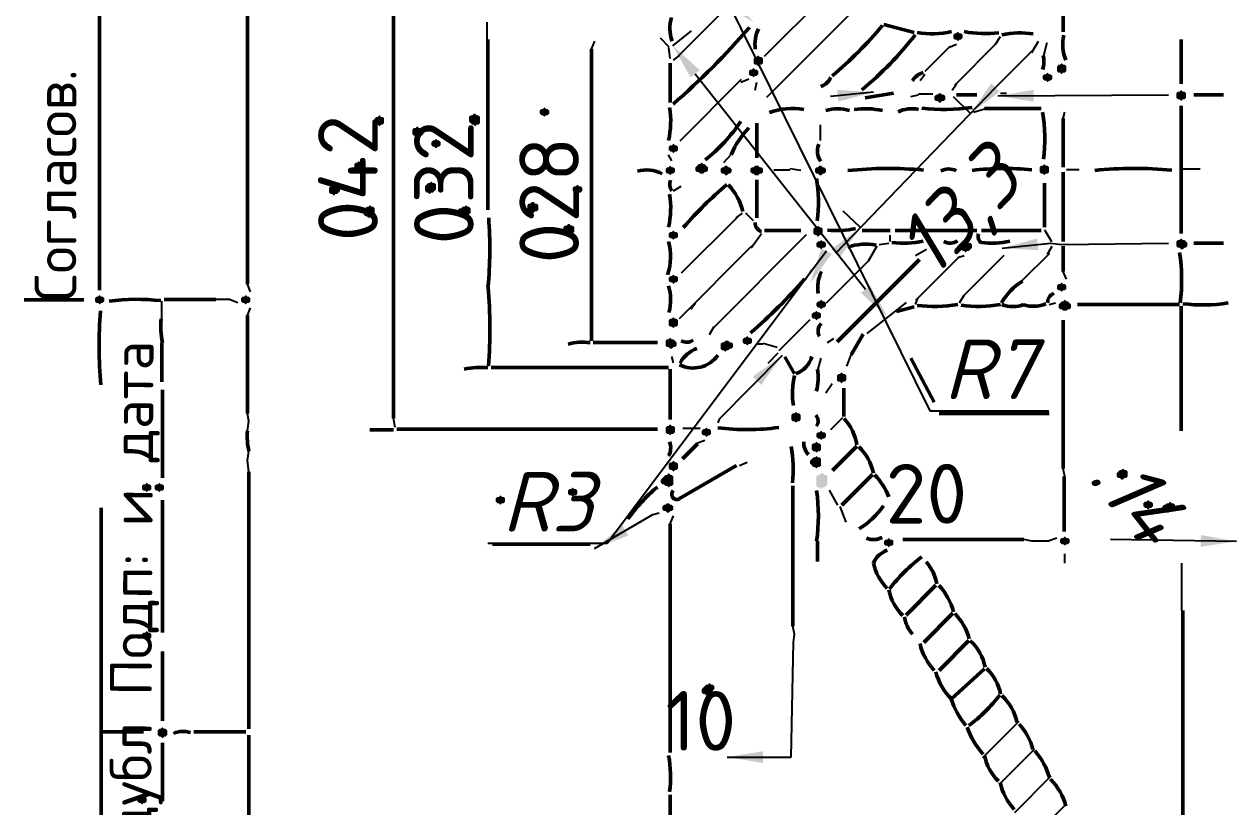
# Model space of a CAD drawing. Header units: millimetres. Extents: x -6 to 427, y -3 to 297.
# Drawn here: x -6.4 to 94.7, y 107.3 to 172.8 of the extents above; entities that cross this region are included whole.
import ezdxf

# ---------------------------------------------------------------- set-up
doc = ezdxf.new("R2010")
doc.units = ezdxf.units.MM
for name, color, linetype, lineweight in [('DIMS', 4, 'Continuous', 25), ('MAIN', 7, 'Continuous', 50), ('TEXT', 7, 'Continuous', 25), ('THIN', 3, 'Continuous', 25)]:
    doc.layers.add(name, color=color, linetype=linetype, lineweight=lineweight)
doc.styles.add('ESKD', font='isocpeur.ttf', dxfattribs={"oblique": 15})
doc.dimstyles.new('ESKD', dxfattribs={"dimtxt": 5, "dimasz": 3, "dimexe": 2, "dimexo": 0, "dimgap": 1, "dimtad": 1, "dimtxsty": 'ESKD', "dimcen": 2.5, "dimclrd": 256, "dimclre": 256, "dimclrt": 256, "dimadec": 0, "dimazin": 3, "dimtfac": 1, "dimtmove": 0, "dimatfit": 3, "dimlwd": 25, "dimlwe": 25})

# ---------------------------------------------------------------- blocks, each defined once
blk = doc.blocks.new('_CLOSEDFILLED')
at = {"color": 0, "linetype": 'BYBLOCK'}
blk.add_solid([(-1, 0.164), (0, 0), (-1, -0.164)], dxfattribs=at)
blk = doc.blocks.new('*D2')
at = {"lineweight": 25}
for p, q in [((47.99, 171), (49.56, 172.24)), ((49.85, 168.65), (64.13, 150.6)), ((64.28, 146.9), (67.56, 149.49))]:
    blk.add_line(p, q, dxfattribs=at)
at = {"layer": 'Defpoints'}
for p in [(47.99, 171), (47.99, 171), (64.28, 146.9)]:
    blk.add_point(p, dxfattribs=at)
at = {"layer": 'DIMS', "xscale": 3, "yscale": 3}
for p, rotation in [((47.99, 171), 128.33695166214082), ((65.99, 148.25), -51.66304833785918)]:
    blk.add_blockref('_CLOSEDFILLED', p, dxfattribs=dict(at, rotation=rotation))
at = {"layer": 'DIMS', "insert": (87.03, 133.34), "char_height": 5, "attachment_point": 5, "rotation": 308.337, "style": 'ESKD'}
blk.add_mtext('.14', dxfattribs=at)
blk = doc.blocks.new('*D7')
at = {"lineweight": 25}
for p, q in [((52.47, 174.89), (69.51, 140.41)), ((69.51, 140.41), (79.51, 140.41))]:
    blk.add_line(p, q, dxfattribs=at)
at = {"layer": 'Defpoints'}
for p in [(6.2, 214.1), (54.76, 172.95)]:
    blk.add_point(p, dxfattribs=at)
at = {"layer": 'DIMS', "xscale": 3, "yscale": 3, "rotation": -40.27334355737531}
blk.add_blockref('_CLOSEDFILLED', (54.76, 172.95), dxfattribs=at)
at = {"layer": 'DIMS', "insert": (74.51, 143.91), "char_height": 5, "attachment_point": 5, "style": 'ESKD'}
blk.add_mtext('R7', dxfattribs=at)
blk = doc.blocks.new('*D9')
at = {"lineweight": 25}
for p, q in [((60.87, 153.8), (42.49, 129.31)), ((42.49, 129.31), (32.49, 129.31))]:
    blk.add_line(p, q, dxfattribs=at)
at = {"layer": 'Defpoints'}
for p in [(65.62, 163.2), (59.51, 151.12)]:
    blk.add_point(p, dxfattribs=at)
at = {"layer": 'DIMS', "xscale": 3, "yscale": 3, "rotation": -116.82619073240944}
blk.add_blockref('_CLOSEDFILLED', (59.51, 151.12), dxfattribs=at)
at = {"layer": 'DIMS', "insert": (37.49, 132.81), "char_height": 5, "attachment_point": 5, "style": 'ESKD'}
blk.add_mtext('R3', dxfattribs=at)

msp = doc.modelspace()

# ---------------------------------------------------------------- hatches: boundary and pattern name
at = {"layer": 'DIMS'}
h = msp.add_hatch(color=256, dxfattribs=at)
h.dxf.hatch_style = 1
h.paths.add_polyline_path([(71.878, 172.177), (71.746, 172.045), (71.614, 172.045), (71.482, 171.913), (71.482, 171.648), (71.614, 171.516), (71.746, 171.516), (71.878, 171.384), (72.009, 171.516), (72.141, 171.516), (72.273, 171.648), (72.273, 171.913), (72.141, 172.045), (72.009, 172.045)])
h = msp.add_hatch(color=256, dxfattribs=at)
h.dxf.hatch_style = 1
h.paths.add_polyline_path([(55.144, 170.195), (55.012, 170.063), (54.88, 170.063), (54.748, 169.931), (54.748, 169.535), (54.88, 169.403), (55.012, 169.403), (55.144, 169.271), (55.275, 169.403), (55.407, 169.403), (55.539, 169.535), (55.539, 169.931), (55.407, 170.063), (55.275, 170.063)])
h = msp.add_hatch(color=256, dxfattribs=at)
h.dxf.hatch_style = 1
h.paths.add_polyline_path([(54.748, 169.139), (54.616, 169.007), (54.485, 169.007), (54.353, 168.875), (54.353, 168.61), (54.485, 168.478), (54.616, 168.478), (54.748, 168.346), (54.88, 168.478), (55.012, 168.478), (55.144, 168.61), (55.144, 168.875), (55.012, 169.007), (54.88, 169.007)])
h = msp.add_hatch(color=256, dxfattribs=at)
h.dxf.hatch_style = 1
h.paths.add_polyline_path([(80.574, 169.535), (80.442, 169.403), (80.311, 169.403), (80.179, 169.271), (80.179, 168.875), (80.311, 168.742), (80.442, 168.742), (80.574, 168.61), (80.706, 168.742), (80.838, 168.742), (80.969, 168.875), (80.969, 169.271), (80.838, 169.403), (80.706, 169.403)])
h = msp.add_hatch(color=256, dxfattribs=at)
h.dxf.hatch_style = 1
h.paths.add_polyline_path([(79.388, 168.742), (79.256, 168.61), (79.125, 168.61), (78.993, 168.478), (78.993, 168.214), (79.125, 168.082), (79.256, 168.082), (79.388, 167.95), (79.52, 168.082), (79.652, 168.082), (79.784, 168.214), (79.784, 168.478), (79.652, 168.61), (79.52, 168.61)])
h = msp.add_hatch(color=256, dxfattribs=at)
h.dxf.hatch_style = 1
h.paths.add_polyline_path([(70.296, 167.025), (70.165, 166.893), (70.033, 166.893), (69.901, 166.761), (69.901, 166.497), (70.033, 166.365), (70.165, 166.365), (70.296, 166.233), (70.428, 166.233), (70.56, 166.365), (70.692, 166.365), (70.824, 166.497), (70.824, 166.761), (70.692, 166.893), (70.56, 166.893), (70.428, 167.025)])
h = msp.add_hatch(color=256, dxfattribs=at)
h.dxf.hatch_style = 1
h.paths.add_polyline_path([(90.588, 167.29), (90.456, 167.157), (90.325, 167.157), (90.193, 167.025), (90.193, 166.629), (90.325, 166.497), (90.456, 166.497), (90.588, 166.365), (90.72, 166.497), (90.852, 166.497), (90.984, 166.629), (90.984, 167.025), (90.852, 167.157), (90.72, 167.157)])
h = msp.add_hatch(color=256, dxfattribs=at)
h.dxf.hatch_style = 1
h.paths.add_polyline_path([(37.224, 165.837), (37.092, 165.704), (36.96, 165.704), (36.828, 165.572), (36.828, 165.308), (36.96, 165.176), (37.092, 165.176), (37.224, 165.044), (37.355, 165.176), (37.487, 165.176), (37.619, 165.308), (37.619, 165.572), (37.487, 165.704), (37.355, 165.704)])
h = msp.add_hatch(color=256, dxfattribs=at)
h.dxf.hatch_style = 1
h.paths.add_polyline_path([(23.388, 165.176), (23.256, 165.044), (23.125, 165.044), (22.993, 164.912), (22.993, 164.516), (23.125, 164.384), (23.256, 164.384), (23.388, 164.252), (23.52, 164.384), (23.652, 164.384), (23.784, 164.516), (23.784, 164.912), (23.652, 165.044), (23.52, 165.044)])
h = msp.add_hatch(color=256, dxfattribs=at)
h.dxf.hatch_style = 1
h.paths.add_polyline_path([(31.294, 165.308), (31.162, 165.176), (31.031, 165.176), (30.899, 165.044), (30.899, 164.648), (31.162, 164.384), (31.294, 164.384), (31.426, 164.252), (31.558, 164.384), (31.689, 164.384), (31.821, 164.516), (31.821, 165.044), (31.689, 165.176), (31.558, 165.176), (31.426, 165.308)])
h = msp.add_hatch(color=256, dxfattribs=at)
h.dxf.hatch_style = 1
h.paths.add_polyline_path([(26.551, 164.252), (26.419, 164.119), (26.287, 164.119), (26.155, 163.987), (26.155, 163.591), (26.287, 163.459), (26.419, 163.459), (26.551, 163.327), (26.682, 163.327), (26.814, 163.459), (26.946, 163.459), (27.078, 163.591), (27.078, 163.855), (26.814, 164.119), (26.682, 164.119)])
h = msp.add_hatch(color=256, dxfattribs=at)
h.dxf.hatch_style = 1
h.paths.add_polyline_path([(28.132, 163.195), (28, 163.063), (27.868, 163.063), (27.736, 162.931), (27.736, 162.666), (27.868, 162.534), (28, 162.534), (28.132, 162.402), (28.264, 162.534), (28.395, 162.534), (28.527, 162.666), (28.527, 162.931), (28.395, 163.063), (28.264, 163.063)])
h = msp.add_hatch(color=256, dxfattribs=at)
h.dxf.hatch_style = 1
h.paths.add_polyline_path([(48.028, 162.799), (47.896, 162.666), (47.765, 162.666), (47.633, 162.534), (47.633, 162.27), (47.765, 162.138), (47.896, 162.138), (48.028, 162.006), (48.16, 162.138), (48.292, 162.138), (48.424, 162.27), (48.424, 162.534), (48.292, 162.666), (48.16, 162.666)])
h = msp.add_hatch(color=256, dxfattribs=at)
h.dxf.hatch_style = 1
h.paths.add_polyline_path([(21.675, 161.346), (21.544, 161.213), (21.412, 161.213), (21.28, 161.081), (21.28, 160.685), (21.412, 160.553), (21.544, 160.553), (21.675, 160.421), (21.807, 160.553), (21.939, 160.553), (22.071, 160.685), (22.071, 161.081), (21.939, 161.213), (21.807, 161.213)])
h = msp.add_hatch(color=256, dxfattribs=at)
h.dxf.hatch_style = 1
h.paths.add_polyline_path([(47.765, 160.949), (47.633, 160.817), (47.501, 160.817), (47.369, 160.685), (47.369, 160.421), (47.501, 160.289), (47.633, 160.289), (47.765, 160.157), (47.896, 160.289), (48.028, 160.289), (48.16, 160.421), (48.16, 160.685), (48.028, 160.817), (47.896, 160.817)])
h = msp.add_hatch(color=256, dxfattribs=at)
h.dxf.hatch_style = 1
h.paths.add_polyline_path([(50.4, 161.213), (50.268, 161.081), (50.136, 161.081), (49.873, 160.817), (49.873, 160.553), (50.005, 160.421), (50.136, 160.421), (50.268, 160.289), (50.532, 160.289), (50.664, 160.421), (50.795, 160.421), (50.927, 160.553), (50.927, 160.817), (50.664, 161.081), (50.532, 161.081)])
h = msp.add_hatch(color=256, dxfattribs=at)
h.dxf.hatch_style = 1
h.paths.add_polyline_path([(52.376, 160.949), (52.245, 160.817), (52.113, 160.817), (51.981, 160.685), (51.981, 160.421), (52.113, 160.289), (52.245, 160.289), (52.376, 160.157), (52.508, 160.157), (52.64, 160.289), (52.772, 160.289), (52.904, 160.421), (52.904, 160.685), (52.772, 160.817), (52.64, 160.817), (52.508, 160.949)])
h = msp.add_hatch(color=256, dxfattribs=at)
h.dxf.hatch_style = 1
h.paths.add_polyline_path([(54.88, 160.949), (54.748, 160.817), (54.616, 160.817), (54.485, 160.685), (54.485, 160.421), (54.616, 160.289), (54.748, 160.289), (54.88, 160.157), (55.144, 160.157), (55.275, 160.289), (55.407, 160.289), (55.539, 160.421), (55.539, 160.685), (55.407, 160.817), (55.275, 160.817), (55.144, 160.949)])
h = msp.add_hatch(color=256, dxfattribs=at)
h.dxf.hatch_style = 1
h.paths.add_polyline_path([(60.282, 160.949), (60.151, 160.817), (60.019, 160.817), (59.887, 160.685), (59.887, 160.421), (60.019, 160.289), (60.151, 160.289), (60.282, 160.157), (60.414, 160.157), (60.546, 160.289), (60.678, 160.289), (60.809, 160.421), (60.809, 160.685), (60.678, 160.817), (60.546, 160.817), (60.414, 160.949)])
h = msp.add_hatch(color=256, dxfattribs=at)
h.dxf.hatch_style = 1
h.paths.add_polyline_path([(79.125, 161.081), (78.993, 160.949), (78.861, 160.949), (78.729, 160.817), (78.729, 160.421), (78.861, 160.289), (78.993, 160.289), (79.125, 160.157), (79.256, 160.289), (79.388, 160.289), (79.52, 160.421), (79.52, 160.817), (79.388, 160.949), (79.256, 160.949)])
h = msp.add_hatch(color=256, dxfattribs=at)
h.dxf.hatch_style = 1
h.paths.add_polyline_path([(19.699, 159.496), (19.567, 159.364), (19.435, 159.364), (19.172, 159.1), (19.172, 158.704), (19.304, 158.572), (19.435, 158.572), (19.567, 158.44), (19.699, 158.572), (19.831, 158.572), (20.094, 158.836), (20.094, 159.232), (19.962, 159.364), (19.831, 159.364)])
h = msp.add_hatch(color=256, dxfattribs=at)
h.dxf.hatch_style = 1
h.paths.add_polyline_path([(27.736, 159.628), (27.605, 159.496), (27.473, 159.496), (27.209, 159.232), (27.209, 158.836), (27.341, 158.704), (27.473, 158.704), (27.605, 158.572), (27.736, 158.704), (27.868, 158.704), (28.132, 158.968), (28.132, 159.364), (28, 159.496), (27.868, 159.496)])
h = msp.add_hatch(color=256, dxfattribs=at)
h.dxf.hatch_style = 1
h.paths.add_polyline_path([(39.991, 159.364), (39.859, 159.232), (39.727, 159.232), (39.595, 159.1), (39.595, 158.836), (39.727, 158.704), (39.859, 158.704), (39.991, 158.572), (40.122, 158.704), (40.254, 158.704), (40.386, 158.836), (40.386, 159.1), (40.254, 159.232), (40.122, 159.232)])
h = msp.add_hatch(color=256, dxfattribs=at)
h.dxf.hatch_style = 1
h.paths.add_polyline_path([(36.169, 157.911), (36.038, 157.779), (35.906, 157.779), (35.774, 157.647), (35.774, 157.251), (35.906, 157.119), (36.038, 157.119), (36.169, 156.987), (36.301, 156.987), (36.433, 157.119), (36.565, 157.119), (36.696, 157.251), (36.696, 157.647), (36.565, 157.779), (36.433, 157.779), (36.301, 157.911)])
h = msp.add_hatch(color=256, dxfattribs=at)
h.dxf.hatch_style = 1
h.paths.add_polyline_path([(22.598, 157.647), (22.466, 157.515), (22.334, 157.515), (22.071, 157.251), (22.071, 156.855), (22.202, 156.722), (22.334, 156.722), (22.466, 156.59), (22.598, 156.59), (22.729, 156.722), (22.861, 156.722), (22.993, 156.855), (22.993, 157.383), (22.861, 157.515), (22.729, 157.515)])
h = msp.add_hatch(color=256, dxfattribs=at)
h.dxf.hatch_style = 1
h.paths.add_polyline_path([(30.635, 157.647), (30.504, 157.515), (30.372, 157.515), (30.24, 157.383), (30.108, 157.383), (29.976, 157.251), (29.976, 156.855), (30.108, 156.722), (30.24, 156.722), (30.372, 156.59), (30.504, 156.722), (30.635, 156.722), (30.767, 156.855), (30.899, 156.855), (31.031, 156.987), (31.031, 157.383), (30.899, 157.515), (30.767, 157.515)])
h = msp.add_hatch(color=256, dxfattribs=at)
h.dxf.hatch_style = 1
h.paths.add_polyline_path([(39.2, 156.062), (39.068, 155.93), (38.936, 155.93), (38.805, 155.798), (38.805, 155.402), (38.936, 155.27), (39.068, 155.27), (39.2, 155.137), (39.332, 155.137), (39.464, 155.27), (39.595, 155.27), (39.727, 155.402), (39.727, 155.798), (39.595, 155.93), (39.464, 155.93), (39.332, 156.062)])
h = msp.add_hatch(color=256, dxfattribs=at)
h.dxf.hatch_style = 1
h.paths.add_polyline_path([(60.151, 155.93), (60.019, 155.798), (59.887, 155.798), (59.755, 155.666), (59.755, 155.27), (59.887, 155.137), (60.019, 155.137), (60.151, 155.005), (60.282, 155.137), (60.414, 155.137), (60.546, 155.27), (60.546, 155.666), (60.414, 155.798), (60.282, 155.798)])
h = msp.add_hatch(color=256, dxfattribs=at)
h.dxf.hatch_style = 1
h.paths.add_polyline_path([(48.028, 155.534), (47.896, 155.402), (47.765, 155.402), (47.633, 155.27), (47.633, 155.005), (47.765, 154.873), (47.896, 154.873), (48.028, 154.741), (48.16, 154.873), (48.292, 154.873), (48.424, 155.005), (48.424, 155.27), (48.292, 155.402), (48.16, 155.402)])
h = msp.add_hatch(color=256, dxfattribs=at)
h.dxf.hatch_style = 1
h.paths.add_polyline_path([(60.414, 154.741), (60.282, 154.609), (60.151, 154.609), (60.019, 154.477), (60.019, 154.213), (60.151, 154.081), (60.282, 154.081), (60.414, 153.949), (60.546, 154.081), (60.678, 154.081), (60.809, 154.213), (60.809, 154.477), (60.678, 154.609), (60.546, 154.609)])
h = msp.add_hatch(color=256, dxfattribs=at)
h.dxf.hatch_style = 1
h.paths.add_polyline_path([(90.588, 154.873), (90.456, 154.741), (90.325, 154.741), (90.193, 154.609), (90.193, 154.213), (90.325, 154.081), (90.456, 154.081), (90.588, 153.949), (90.72, 153.949), (90.852, 154.081), (90.984, 154.081), (91.115, 154.213), (91.115, 154.477), (90.852, 154.741), (90.72, 154.741)])
h = msp.add_hatch(color=256, dxfattribs=at)
h.dxf.hatch_style = 1
h.paths.add_polyline_path([(72.405, 154.609), (72.273, 154.477), (72.141, 154.477), (72.009, 154.345), (72.009, 154.081), (72.273, 153.817), (72.405, 153.817), (72.536, 153.684), (72.668, 153.817), (72.8, 153.817), (73.064, 154.081), (73.064, 154.345), (72.932, 154.477), (72.8, 154.477), (72.668, 154.609)])
h = msp.add_hatch(color=256, dxfattribs=at)
h.dxf.hatch_style = 1
h.paths.add_polyline_path([(48.028, 151.835), (47.896, 151.703), (47.765, 151.703), (47.633, 151.571), (47.633, 151.307), (47.765, 151.175), (47.896, 151.175), (48.028, 151.043), (48.16, 151.175), (48.292, 151.175), (48.424, 151.307), (48.424, 151.571), (48.292, 151.703), (48.16, 151.703)])
h = msp.add_hatch(color=256, dxfattribs=at)
h.dxf.hatch_style = 1
h.paths.add_polyline_path([(80.574, 151.175), (80.442, 151.043), (80.311, 151.043), (80.179, 150.911), (80.179, 150.646), (80.311, 150.514), (80.442, 150.514), (80.574, 150.382), (80.706, 150.514), (80.838, 150.514), (80.969, 150.646), (80.969, 150.911), (80.838, 151.043), (80.706, 151.043)])
h = msp.add_hatch(color=256, dxfattribs=at)
h.dxf.hatch_style = 1
h.paths.add_polyline_path([(-0.066, 150.118), (-0.198, 149.986), (-0.329, 149.986), (-0.461, 149.854), (-0.461, 149.59), (-0.329, 149.458), (-0.198, 149.458), (-0.066, 149.326), (0.066, 149.458), (0.198, 149.458), (0.329, 149.59), (0.329, 149.854), (0.198, 149.986), (0.066, 149.986)])
h = msp.add_hatch(color=256, dxfattribs=at)
h.dxf.hatch_style = 1
h.paths.add_polyline_path([(12.188, 150.118), (12.056, 149.986), (11.925, 149.986), (11.793, 149.854), (11.793, 149.59), (11.925, 149.458), (12.056, 149.458), (12.188, 149.326), (12.32, 149.458), (12.452, 149.458), (12.584, 149.59), (12.584, 149.854), (12.452, 149.986), (12.32, 149.986)])
h = msp.add_hatch(color=256, dxfattribs=at)
h.dxf.hatch_style = 1
h.paths.add_polyline_path([(60.414, 149.722), (60.282, 149.59), (60.151, 149.59), (60.019, 149.458), (60.019, 149.193), (60.151, 149.061), (60.282, 149.061), (60.414, 148.929), (60.546, 149.061), (60.678, 149.061), (60.809, 149.193), (60.809, 149.458), (60.678, 149.59), (60.546, 149.59)])
h = msp.add_hatch(color=256, dxfattribs=at)
h.dxf.hatch_style = 1
h.paths.add_polyline_path([(80.838, 149.722), (80.706, 149.59), (80.574, 149.59), (80.311, 149.326), (80.311, 149.061), (80.442, 148.929), (80.574, 148.929), (80.706, 148.797), (80.969, 148.797), (81.101, 148.929), (81.233, 148.929), (81.365, 149.061), (81.365, 149.326), (81.101, 149.59), (80.969, 149.59)])
h = msp.add_hatch(color=256, dxfattribs=at)
h.dxf.hatch_style = 1
h.paths.add_polyline_path([(60.019, 148.797), (59.887, 148.665), (59.755, 148.665), (59.624, 148.533), (59.624, 148.269), (59.755, 148.137), (59.887, 148.137), (60.019, 148.005), (60.151, 148.137), (60.282, 148.137), (60.414, 148.269), (60.414, 148.533), (60.282, 148.665), (60.151, 148.665)])
h = msp.add_hatch(color=256, dxfattribs=at)
h.dxf.hatch_style = 1
h.paths.add_polyline_path([(48.028, 148.269), (47.896, 148.137), (47.765, 148.137), (47.633, 148.005), (47.633, 147.608), (47.765, 147.476), (47.896, 147.476), (48.028, 147.344), (48.16, 147.476), (48.292, 147.476), (48.424, 147.608), (48.424, 148.005), (48.292, 148.137), (48.16, 148.137)])
h = msp.add_hatch(color=256, dxfattribs=at)
h.dxf.hatch_style = 1
h.paths.add_polyline_path([(47.765, 146.552), (47.633, 146.42), (47.501, 146.42), (47.369, 146.288), (47.369, 145.891), (47.501, 145.759), (47.633, 145.759), (47.765, 145.627), (47.896, 145.627), (48.028, 145.759), (48.16, 145.759), (48.292, 145.891), (48.292, 146.155), (48.028, 146.42), (47.896, 146.42)])
h = msp.add_hatch(color=256, dxfattribs=at)
h.dxf.hatch_style = 1
h.paths.add_polyline_path([(54.221, 146.684), (54.089, 146.552), (53.958, 146.552), (53.826, 146.42), (53.826, 146.155), (53.958, 146.023), (54.089, 146.023), (54.221, 145.891), (54.353, 146.023), (54.485, 146.023), (54.616, 146.155), (54.616, 146.42), (54.485, 146.552), (54.353, 146.552)])
h = msp.add_hatch(color=256, dxfattribs=at)
h.dxf.hatch_style = 1
h.paths.add_polyline_path([(52.376, 146.288), (52.245, 146.155), (52.113, 146.155), (51.981, 146.023), (51.981, 145.627), (52.113, 145.495), (52.245, 145.495), (52.376, 145.363), (52.508, 145.495), (52.64, 145.495), (52.772, 145.627), (52.904, 145.627), (53.035, 145.759), (53.035, 146.023), (52.904, 146.155), (52.772, 146.155), (52.64, 146.288)])
h = msp.add_hatch(color=256, dxfattribs=at)
h.dxf.hatch_style = 1
h.paths.add_polyline_path([(62.127, 143.646), (61.995, 143.514), (61.864, 143.514), (61.732, 143.382), (61.732, 142.985), (61.864, 142.853), (61.995, 142.853), (62.127, 142.721), (62.259, 142.853), (62.391, 142.853), (62.522, 142.985), (62.522, 143.382), (62.391, 143.514), (62.259, 143.514)])
h = msp.add_hatch(color=256, dxfattribs=at)
h.dxf.hatch_style = 1
h.paths.add_polyline_path([(58.306, 140.344), (58.174, 140.211), (58.042, 140.211), (57.911, 140.079), (57.911, 139.683), (58.042, 139.551), (58.174, 139.551), (58.306, 139.419), (58.438, 139.551), (58.569, 139.551), (58.701, 139.683), (58.701, 140.079), (58.569, 140.211), (58.438, 140.211)])
h = msp.add_hatch(color=256, dxfattribs=at)
h.dxf.hatch_style = 1
h.paths.add_polyline_path([(47.765, 139.287), (47.633, 139.155), (47.501, 139.155), (47.369, 139.023), (47.369, 138.626), (47.501, 138.494), (47.633, 138.494), (47.765, 138.362), (47.896, 138.494), (48.028, 138.494), (48.16, 138.626), (48.16, 139.023), (48.028, 139.155), (47.896, 139.155)])
h = msp.add_hatch(color=256, dxfattribs=at)
h.dxf.hatch_style = 1
h.paths.add_polyline_path([(50.795, 139.023), (50.664, 138.891), (50.532, 138.891), (50.4, 138.759), (50.4, 138.494), (50.532, 138.362), (50.664, 138.362), (50.795, 138.23), (50.927, 138.362), (51.059, 138.362), (51.191, 138.494), (51.191, 138.759), (51.059, 138.891), (50.927, 138.891)])
h = msp.add_hatch(color=256, dxfattribs=at)
h.dxf.hatch_style = 1
h.paths.add_polyline_path([(60.414, 138.759), (60.282, 138.626), (60.151, 138.626), (60.019, 138.494), (60.019, 138.23), (60.151, 138.098), (60.282, 138.098), (60.414, 137.966), (60.546, 138.098), (60.678, 138.098), (60.809, 138.23), (60.809, 138.494), (60.678, 138.626), (60.546, 138.626)])
h = msp.add_hatch(color=256, dxfattribs=at)
h.dxf.hatch_style = 1
h.paths.add_polyline_path([(60.019, 137.834), (59.887, 137.702), (59.755, 137.702), (59.624, 137.57), (59.624, 137.173), (59.755, 137.041), (59.887, 137.041), (60.019, 136.909), (60.151, 137.041), (60.282, 137.041), (60.414, 137.173), (60.414, 137.57), (60.282, 137.702), (60.151, 137.702)])
h = msp.add_hatch(color=256, dxfattribs=at)
h.dxf.hatch_style = 1
h.paths.add_polyline_path([(60.019, 136.645), (59.887, 136.513), (59.755, 136.513), (59.492, 136.249), (59.492, 135.985), (59.755, 135.72), (59.887, 135.72), (60.019, 135.588), (60.151, 135.72), (60.282, 135.72), (60.414, 135.853), (60.414, 136.381), (60.282, 136.513), (60.151, 136.513)])
h = msp.add_hatch(color=256, dxfattribs=at)
h.dxf.hatch_style = 1
h.paths.add_polyline_path([(48.028, 136.249), (47.896, 136.117), (47.765, 136.117), (47.633, 135.985), (47.633, 135.588), (47.765, 135.456), (47.896, 135.456), (48.028, 135.324), (48.16, 135.456), (48.292, 135.456), (48.424, 135.588), (48.424, 135.985), (48.292, 136.117), (48.16, 136.117)])
h = msp.add_hatch(color=256, dxfattribs=at)
h.dxf.hatch_style = 1
h.paths.add_polyline_path([(85.713, 135.588), (85.581, 135.456), (85.449, 135.456), (85.186, 135.192), (85.186, 134.928), (85.318, 134.796), (85.449, 134.796), (85.581, 134.664), (85.713, 134.664), (85.845, 134.796), (85.976, 134.796), (86.108, 134.928), (86.108, 135.324), (85.976, 135.456), (85.845, 135.456)])
h = msp.add_hatch(color=256, dxfattribs=at)
h.dxf.hatch_style = 1
h.paths.add_polyline_path([(47.633, 135.192), (47.501, 135.06), (47.369, 135.06), (46.974, 134.664), (46.974, 134.4), (47.106, 134.268), (47.238, 134.268), (47.369, 134.135), (47.501, 134.135), (47.633, 134.003), (47.765, 134.135), (47.896, 134.135), (48.028, 134.268), (48.028, 134.928), (47.896, 135.06), (47.765, 135.06)])
h = msp.add_hatch(color=256, dxfattribs=at)
h.dxf.hatch_style = 1
h.paths.add_polyline_path([(60.414, 135.192), (60.282, 135.06), (60.151, 135.06), (60.019, 134.928), (60.019, 134.135), (60.151, 134.003), (60.282, 134.003), (60.414, 133.871), (60.546, 134.003), (60.678, 134.003), (60.941, 134.268), (60.941, 134.928), (60.809, 135.06), (60.678, 135.06), (60.546, 135.192)])
h = msp.add_hatch(color=256, dxfattribs=at)
h.dxf.hatch_style = 1
h.paths.add_polyline_path([(3.887, 134.4), (3.755, 134.268), (3.624, 134.268), (3.492, 134.135), (3.492, 133.871), (3.624, 133.739), (3.755, 133.739), (3.887, 133.607), (4.019, 133.739), (4.151, 133.739), (4.282, 133.871), (4.282, 134.135), (4.151, 134.268), (4.019, 134.268)])
h = msp.add_hatch(color=256, dxfattribs=at)
h.dxf.hatch_style = 1
h.paths.add_polyline_path([(4.941, 134.4), (4.809, 134.268), (4.678, 134.268), (4.546, 134.135), (4.546, 133.871), (4.678, 133.739), (4.809, 133.739), (4.941, 133.607), (5.073, 133.739), (5.205, 133.739), (5.336, 133.871), (5.336, 134.135), (5.205, 134.268), (5.073, 134.268)])
h = msp.add_hatch(color=256, dxfattribs=at)
h.dxf.hatch_style = 1
h.paths.add_polyline_path([(39.595, 134.003), (39.464, 133.871), (39.332, 133.871), (39.2, 133.739), (39.2, 133.475), (39.332, 133.343), (39.464, 133.343), (39.595, 133.211), (39.727, 133.343), (39.859, 133.343), (39.991, 133.475), (39.991, 133.739), (39.859, 133.871), (39.727, 133.871)])
h = msp.add_hatch(color=256, dxfattribs=at)
h.dxf.hatch_style = 1
h.paths.add_polyline_path([(33.534, 133.343), (33.402, 133.211), (33.271, 133.211), (33.139, 133.079), (33.139, 132.815), (33.271, 132.682), (33.402, 132.682), (33.534, 132.55), (33.666, 132.682), (33.798, 132.682), (33.929, 132.815), (33.929, 133.079), (33.798, 133.211), (33.666, 133.211)])
h = msp.add_hatch(color=256, dxfattribs=at)
h.dxf.hatch_style = 1
h.paths.add_polyline_path([(47.501, 132.682), (47.369, 132.55), (47.238, 132.55), (47.106, 132.418), (47.106, 132.154), (47.238, 132.022), (47.369, 132.022), (47.501, 131.89), (47.633, 131.89), (47.765, 132.022), (47.896, 132.022), (48.028, 132.154), (48.028, 132.418), (47.896, 132.55), (47.765, 132.55), (47.633, 132.682)])
h = msp.add_hatch(color=256, dxfattribs=at)
h.dxf.hatch_style = 1
h.paths.add_polyline_path([(87.821, 132.947), (87.689, 132.815), (87.558, 132.815), (87.426, 132.682), (87.426, 132.418), (87.558, 132.286), (87.689, 132.286), (87.821, 132.154), (87.953, 132.286), (88.085, 132.286), (88.216, 132.418), (88.216, 132.682), (88.085, 132.815), (87.953, 132.815)])
h = msp.add_hatch(color=256, dxfattribs=at)
h.dxf.hatch_style = 1
h.paths.add_polyline_path([(89.666, 132.815), (89.534, 132.682), (89.402, 132.682), (89.271, 132.55), (89.139, 132.55), (89.007, 132.418), (89.007, 132.154), (89.139, 132.022), (89.271, 132.022), (89.402, 131.89), (89.534, 131.89), (89.666, 132.022), (89.798, 132.022), (90.061, 132.286), (90.061, 132.55), (89.929, 132.682), (89.798, 132.682)])
h = msp.add_hatch(color=256, dxfattribs=at)
h.dxf.hatch_style = 1
h.paths.add_polyline_path([(66.08, 129.777), (65.948, 129.644), (65.816, 129.644), (65.685, 129.512), (65.685, 129.248), (65.816, 129.116), (65.948, 129.116), (66.08, 128.984), (66.212, 129.116), (66.344, 129.116), (66.475, 129.248), (66.475, 129.512), (66.344, 129.644), (66.212, 129.644)])
h = msp.add_hatch(color=256, dxfattribs=at)
h.dxf.hatch_style = 1
h.paths.add_polyline_path([(80.838, 129.909), (80.706, 129.777), (80.574, 129.777), (80.442, 129.644), (80.442, 129.38), (80.574, 129.248), (80.706, 129.248), (80.838, 129.116), (80.969, 129.248), (81.101, 129.248), (81.233, 129.38), (81.233, 129.644), (81.101, 129.777), (80.969, 129.777)])
h = msp.add_hatch(color=256, dxfattribs=at)
h.dxf.hatch_style = 1
h.paths.add_polyline_path([(3.887, 121.983), (3.755, 121.851), (3.624, 121.851), (3.492, 121.719), (3.492, 121.455), (3.624, 121.323), (3.755, 121.323), (3.887, 121.191), (4.019, 121.323), (4.151, 121.323), (4.282, 121.455), (4.282, 121.719), (4.151, 121.851), (4.019, 121.851)])
h = msp.add_hatch(color=256, dxfattribs=at)
h.dxf.hatch_style = 1
h.paths.add_polyline_path([(51.059, 117.624), (50.927, 117.492), (50.795, 117.492), (50.4, 117.096), (50.4, 116.832), (50.532, 116.7), (50.664, 116.7), (50.795, 116.568), (50.927, 116.568), (51.059, 116.7), (51.191, 116.7), (51.322, 116.832), (51.322, 116.964), (51.454, 117.096), (51.454, 117.36), (51.322, 117.492), (51.191, 117.492)])
h = msp.add_hatch(color=256, dxfattribs=at)
h.dxf.hatch_style = 1
h.paths.add_polyline_path([(5.205, 113.926), (5.073, 113.794), (4.941, 113.794), (4.809, 113.662), (4.809, 113.266), (4.941, 113.133), (5.073, 113.133), (5.205, 113.001), (5.336, 113.133), (5.468, 113.133), (5.6, 113.266), (5.6, 113.662), (5.468, 113.794), (5.336, 113.794)])
h = msp.add_hatch(color=256, dxfattribs=at)
h.dxf.hatch_style = 1
h.paths.add_polyline_path([(3.492, 108.246), (3.36, 108.114), (3.228, 108.114), (3.096, 107.982), (3.096, 107.718), (3.228, 107.586), (3.36, 107.586), (3.492, 107.454), (3.624, 107.586), (3.755, 107.586), (3.887, 107.718), (3.887, 107.982), (3.755, 108.114), (3.624, 108.114)])
at = {"layer": 'THIN'}
h = msp.add_hatch(dxfattribs=at)
h.set_pattern_fill('ANSI31', scale=0.808385)
h.set_pattern_definition([(45, (-0.9603, 0.9603), (-1.814877, 1.814877), [])])
h.paths.add_polyline_path([(52.376, 174.29), (48.292, 170.195), (48.555, 169.931), (52.64, 174.026)])
h.paths.add_polyline_path([(63.445, 185.386), (58.833, 180.763), (59.755, 179.97), (60.019, 179.442), (60.019, 178.517), (59.755, 177.989), (57.911, 176.139), (57.779, 175.743), (55.671, 173.894), (56.593, 173.101), (56.856, 172.573), (56.856, 171.781), (55.671, 170.195), (55.671, 169.403), (55.407, 168.875), (54.616, 168.214), (53.958, 168.082), (53.694, 168.214), (48.555, 163.063), (48.819, 162.799), (53.431, 167.422), (54.353, 167.686), (55.012, 167.554), (56.066, 166.497), (63.972, 174.422), (62.786, 175.347), (62.522, 175.875), (62.522, 176.536), (61.6, 177.328), (61.336, 177.857), (61.336, 178.781), (61.732, 179.442), (60.809, 180.234), (60.546, 180.763), (60.546, 181.687), (60.809, 182.215), (63.708, 185.121)])
h.paths.add_polyline_path([(68.452, 194.103), (62.391, 188.027), (62.654, 187.763), (68.715, 193.839)])
h.paths.add_polyline_path([(72.668, 202.425), (72.405, 201.765), (68.32, 197.67), (68.584, 197.406), (73.195, 202.029)])
h.paths.add_polyline_path([(86.635, 226.993), (81.101, 221.446), (82.024, 220.653), (82.287, 220.125), (82.287, 219.332), (82.024, 218.804), (75.962, 212.596), (76.885, 211.803), (77.148, 211.275), (77.148, 210.35), (76.885, 209.822), (71.482, 204.406), (72.009, 204.01), (72.273, 204.67), (78.861, 211.275), (77.939, 212.067), (77.675, 212.596), (77.675, 213.52), (77.939, 214.049), (83.868, 219.861), (84, 220.125), (83.078, 220.917), (82.814, 221.446), (82.814, 222.37), (83.078, 222.899), (86.899, 226.729)])
h = msp.add_hatch(dxfattribs=at)
h.set_pattern_fill('ANSI31', scale=0.808385)
h.set_pattern_definition([(45, (-0.862, 0.862), (-1.814877, 1.814877), [])])
h.paths.add_polyline_path([(78.334, 170.46), (77.939, 170.724), (77.412, 170.328), (76.753, 170.195), (76.094, 170.328), (75.04, 171.384), (73.854, 170.195), (72.8, 169.931), (71.878, 170.195), (71.087, 171.12), (68.979, 169.007), (69.242, 168.742), (69.901, 168.875), (70.824, 168.61), (71.746, 167.554), (72.668, 168.346), (73.327, 168.478), (74.118, 168.346), (75.172, 167.29)])
h = msp.add_hatch(dxfattribs=at)
h.set_pattern_fill('ANSI31', scale=0.808385)
h.set_pattern_definition([(45, (-0.813, 0.813), (-1.814877, 1.814877), [])])
h.paths.add_polyline_path([(59.228, 155.137), (58.965, 155.402), (56.856, 153.42), (56.198, 153.288), (55.539, 153.42), (53.694, 155.005), (53.431, 155.534), (53.562, 156.59), (53.299, 156.855), (48.555, 152.099), (49.478, 151.307), (49.741, 150.779), (49.741, 149.986), (48.424, 148.269), (48.687, 148.005), (49.609, 148.269), (50.4, 148.137), (51.454, 147.212)])
h = msp.add_hatch(dxfattribs=at)
h.set_pattern_fill('ANSI31', scale=0.808385)
h.set_pattern_definition([(45, (-0.7365, 0.7365), (-1.814877, 1.814877), [])])
h.paths.add_polyline_path([(59.492, 148.137), (59.228, 148.137), (56.725, 145.627), (56.988, 145.363), (59.492, 147.873)])
h.paths.add_polyline_path([(64.631, 153.024), (64.367, 153.288), (60.809, 149.722), (60.809, 149.458), (61.073, 149.458)])
h.paths.add_polyline_path([(79.652, 153.552), (79.388, 153.817), (78.334, 152.76), (77.28, 152.496), (76.358, 152.76), (75.567, 153.684), (74.513, 152.628), (73.591, 152.364), (72.668, 152.628), (71.878, 153.552), (68.188, 149.854), (68.452, 149.59), (69.638, 150.779), (70.56, 151.043), (71.614, 150.779), (72.405, 149.854), (74.645, 152.099), (75.567, 152.364), (76.621, 152.099), (77.412, 151.175)])
h = msp.add_hatch(dxfattribs=at)
h.set_pattern_fill('ANSI31', scale=0.808385)
h.set_pattern_definition([(45, (-0.5557, 0.5557), (-1.814877, 1.814877), [])])
h.paths.add_polyline_path([(75.304, 116.171), (73.064, 113.926), (73.064, 113.266), (73.854, 111.945), (73.854, 111.416), (74.381, 111.284), (74.381, 110.888), (75.304, 109.435), (75.304, 109.171), (75.699, 109.039), (75.699, 108.642), (76.621, 106.793), (77.016, 106.661), (77.28, 105.869), (77.807, 104.944), (78.071, 104.812), (78.466, 103.755), (79.256, 102.566), (79.256, 102.17), (79.652, 102.038), (80.442, 100.453), (81.101, 100.453), (83.341, 102.698), (83.341, 103.359), (82.551, 104.548), (82.419, 105.208), (82.024, 105.34), (81.892, 105.869), (81.101, 107.057), (81.101, 107.454), (80.706, 107.586), (80.442, 108.378), (79.784, 109.303), (79.784, 109.831), (79.256, 109.963), (79.256, 110.36), (78.598, 111.548), (78.334, 111.68), (78.334, 112.209), (77.939, 112.341), (77.544, 113.398), (77.016, 114.058), (77.016, 114.454), (76.621, 114.586), (76.621, 114.983), (75.962, 116.039)])

# ---------------------------------------------------------------- linework, layer by layer
at = {"layer": 'MAIN'}
for p, q in [((-0.066, 150.514), (-0.066, 207.973)), ((12.32, 151.043), (12.32, 207.576)), ((24.574, 139.815), (24.574, 182.083)), ((80.706, 172.177), (80.706, 178.649)), ((68.205, 172.101), (65.668, 172.781)), ((32.48, 157.251), (32.48, 171.516)), ((90.588, 167.818), (90.588, 171.516)), ((41.176, 146.288), (41.176, 170.724)), ((47.765, 166.233), (47.765, 169.535)), ((64.104, 166.629), (66.475, 167.025)), ((73.459, 166.893), (71.746, 166.893)), ((91.642, 166.893), (94.146, 166.893)), ((90.588, 155.27), (90.588, 165.969)), ((74.117, 165.744), (77.149, 165.744)), ((78.862, 165.744), (77.147, 165.744)), ((80.706, 160.817), (80.706, 164.912)), ((55.012, 161.61), (55.012, 164.516)), ((55.012, 156.59), (55.012, 159.761)), ((80.706, 154.609), (80.706, 160.421)), ((79.125, 155.798), (79.125, 159.496)), ((55.671, 155.534), (58.701, 155.534)), ((63.84, 155.534), (66.212, 155.534)), ((66.607, 155.534), (73.459, 155.534)), ((73.854, 155.534), (78.861, 155.534)), ((80.706, 152.099), (80.706, 154.213)), ((91.642, 154.477), (94.146, 154.477)), ((61.755, 146.187), (68.654, 153.087)), ((-6.391, 149.722), (-1.384, 149.722)), ((5.336, 149.748), (9.685, 149.748)), ((66.723, 148.744), (68.204, 149.141)), ((81.892, 149.326), (90.456, 149.326)), ((90.588, 138.759), (90.588, 149.193)), ((12.32, 140.211), (12.32, 148.401)), ((80.706, 135.588), (80.706, 148.005)), ((62.928, 145.108), (63.929, 146.841)), ((5.139, 142.852), (5.139, 146.157)), ((41.308, 146.155), (46.711, 146.155)), ((58.192, 143.524), (57.365, 144.956)), ((69.875, 141.136), (67.925, 144.835)), ((32.744, 144.042), (47.633, 144.042)), ((47.765, 139.683), (47.765, 143.91)), ((5.205, 134.796), (5.205, 142.193)), ((62.325, 139.945), (62.325, 142.327)), ((70.296, 140.211), (79.52, 140.211)), ((22.595, 138.825), (24.576, 138.825)), ((24.838, 138.891), (46.711, 138.891)), ((48.784, 136.414), (50.039, 137.669)), ((61.368, 135.424), (63.413, 137.47)), ((48.542, 133.075), (53.312, 135.83)), ((12.452, 113.794), (12.452, 135.324)), ((62.158, 132.519), (64.731, 135.092)), ((80.772, 130.304), (80.772, 134.929)), ((58.042, 122.38), (58.042, 134.135)), ((5.205, 121.851), (5.205, 132.947)), ((0.066, 88.565), (0.066, 132.286)), ((47.765, 111.813), (47.765, 130.965)), ((60.098, 127.794), (60.098, 129.514)), ((67.266, 129.644), (77.412, 129.644)), ((32.875, 129.248), (41.045, 129.248)), ((67.528, 123.306), (70.034, 125.812)), ((69.01, 121.027), (71.451, 123.468)), ((90.72, 98.207), (90.72, 123.7)), ((5.205, 114.454), (5.205, 120.266)), ((70.295, 118.683), (72.802, 121.189)), ((71.351, 116.304), (74.118, 118.813)), ((0.198, 113.53), (3.624, 113.53)), ((7.84, 113.53), (12.188, 113.53)), ((12.452, 88.961), (12.452, 113.266)), ((5.205, 107.718), (5.205, 112.605)), ((47.765, 97.547), (47.765, 108.246))]:
    msp.add_line(p, q, dxfattribs=at)
for centre, radius, start, end in [((50.975, 172.479), 3.234, 163.92744, 199.57057), ((6.202, 214.096), 63.647, 311.07099, 319.22714), ((57.693, 171.143), 2.83, 153.00694, 188.46772), ((38.13, 195.844), 35.889, 310.29815, 319.84288), ((44.911, 190.131), 29.648, 309.64877, 322.10776), ((69.686, 179.787), 7.781, 260.9401, 282.33509), ((74.145, 180.988), 8.973, 258.8282, 277.38275), ((77.097, 165.088), 6.99, 80.96978, 102.63246), ((83.957, 171.092), 3.291, 165.83633, 203.39966), ((77.314, 169.667), 1.779, 338.52442, 16.97392), ((59.997, 168.856), 1.32, 287.76359, 337.11774), ((69.399, 167.274), 1.543, 105.94892, 148.93597), ((40.551, 164.666), 7.252, 347.24562, 9.2175), ((70.678, 183.372), 17.702, 264.08367, 277.74711), ((57.975, 159.864), 5.872, 80.38535, 108.90028), ((61.796, 162.489), 3.229, 72.20396, 107.74847), ((64.077, 158.938), 6.789, 77.45492, 97.53977), ((68.03, 163.005), 2.721, 78.41674, 115.45796), ((65.623, 163.199), 13.535, 352.73282, 9.51453), ((42.418, 172.053), 13.46, 307.94527, 326.70842), ((59.964, 158.855), 7.704, 136.82463, 157.00241), ((61.566, 162.181), 1.468, 156.41821, 215.92924), ((66.026, 128.056), 32.665, 84.80758, 95.92314), ((75.842, 136.691), 24.031, 84.69371, 96.64152), ((86.609, 128.906), 31.821, 84.24618, 95.89508), ((45.793, 157.797), 2.801, 62.22553, 106.09925), ((48.627, 159.381), 0.904, 156.25154, 216.70634), ((48.332, 157.899), 11.857, 352.41799, 9.6785), ((71.102, 159.228), 1.45, 64.10506, 116.96321), ((73.556, 134.393), 32.659, 130.12691, 139.13079), ((48.968, 155.897), 5.037, 14.1148, 43.35404), ((40.551, 157.401), 7.252, 347.24562, 9.2175), ((-0.027, 154.031), 32.674, 354.28574, 4.48306), ((55.641, 156.16), 0.764, 177.42505, 252.84996), ((61.686, 162.971), 7.451, 264.28212, 282.55628), ((71.214, 155.649), 1.18, 243.32382, 302.5301), ((74.177, 155.011), 0.614, 156.18314, 237.49748), ((43.2, 153.334), 4.596, 340.7908, 16.05258), ((64.133, 150.027), 4.353, 78.31686, 110.04056), ((67.29, 163.165), 8.707, 263.78036, 281.16423), ((74.701, 161.618), 7.157, 263.21041, 282.27214), ((74.55, 151.362), 16.079, 353.22806, 8.30605), ((63.185, 150.747), 3.056, 153.99038, 189.30202), ((-11.164, 147.196), 43.812, 356.05101, 4.69255), ((43.853, 149.709), 3.945, 344.55741, 17.63149), ((25.88, 180.139), 43.825, 310.75591, 319.17241), ((79.943, 146.957), 5.075, 121.47042, 150.24821), ((3.107, 132.884), 16.878, 83.34028, 98.1161), ((80.252, 149.482), 0.856, 113.63205, 181.58711), ((39.002, 145.974), 39.104, 175.86697, 184.96868), ((69.884, 161.525), 12.362, 263.37644, 279.2827), ((73.593, 159.492), 10.334, 261.97513, 280.27016), ((76.489, 151.708), 2.558, 248.83674, 291.16326), ((78.207, 151.981), 2.803, 253.32674, 291.56702), ((92.422, 162.656), 13.37, 262.72582, 279.1233), ((10.907, 147.46), 5.85, 173.38322, 192.88546), ((61.008, 147.107), 0.857, 133.17596, 210.27555), ((40.422, 141.498), 4.674, 82.38545, 105.11419), ((50.854, 143.242), 2.548, 109.60679, 152.51127), ((49.15, 147.06), 0.899, 239.08362, 307.4506), ((49.671, 146.578), 2.571, 243.85297, 324.14141), ((57.626, 145.496), 2.067, 288.93378, 345.15014), ((31.789, 138.901), 5.16, 82.3415, 104.38834), ((56.248, 143.202), 3.928, 343.16557, 10.28479), ((64.158, 141.908), 6.151, 166.16963, 189.61995), ((59.424, 139.571), 0.733, 324.99253, 40.51302), ((58.846, 136.74), 4.645, 10.23095, 40.94783), ((17.141, 138.224), 4.833, 173.67365, 194.15569), ((54.216, 158.347), 19.499, 262.77631, 277.77942), ((46.402, 137.318), 1.402, 331.32192, 20.73395), ((60.191, 137.675), 1.23, 172.59963, 227.19835), ((47.188, 135.553), 10.877, 353.93272, 9.96748), ((60.489, 134.251), 4.412, 12.42512, 45.90655), ((60.982, 131.231), 5.477, 21.22347, 44.38432), ((54.815, 124.123), 12.816, 129.35959, 145.69025), ((48.326, 133.433), 0.441, 134.20063, 301.05329), ((45.357, 131.634), 14.826, 351.78176, 8.17132), ((59.805, 136.635), 7.177, 301.87312, 324.35496), ((64.816, 131.08), 1.447, 245.98352, 299.47141), ((66.547, 126.96), 1.878, 108.78311, 157.89847), ((69.124, 128.663), 4.446, 193.07042, 224.43538), ((78.482, 115.773), 15.724, 127.8077, 141.75205), ((66.477, 125.308), 3.682, 9.81559, 41.96917), ((70.324, 126.36), 4.347, 192.51535, 224.97751), ((66.624, 122.347), 5.037, 14.1148, 43.35404), ((68.317, 120.157), 4.651, 14.57359, 44.84245), ((70.4, 123.677), 3.052, 189.53843, 219.87115), ((73.343, 121.962), 4.757, 192.61181, 223.63086), ((70.29, 118.246), 3.926, 10.36061, 48.11361), ((74.802, 119.811), 4.939, 194.82622, 225.46682), ((71.587, 115.97), 3.932, 10.73997, 46.8827), ((77.354, 118.156), 6.309, 197.15343, 220.39047), ((64.139, 125.372), 14.255, 307.4346, 322.06697), ((72.682, 113.485), 4.229, 11.26459, 46.89783), ((6.933, 111.606), 1.966, 71.50078, 114.21174), ((78.935, 116.141), 6.666, 199.46414, 222.02575), ((73.613, 110.969), 4.676, 13.56493, 43.41969), ((37.655, 109.745), 10.137, 353.03687, 10.24491), ((78.071, 112.303), 4.029, 190.80794, 226.02295), ((74.228, 108.223), 5.523, 15.58975, 42.1927), ((80.098, 110.315), 4.787, 192.24757, 223.13437), ((76.113, 106.034), 4.988, 14.85216, 44.95383)]:
    msp.add_arc(centre, radius, start, end, dxfattribs=at)
at = {"layer": 'THIN'}
for p, q in [((32.414, 171.513), (32.414, 172.972)), ((41.176, 170.724), (41.44, 171.384)), ((47.687, 170.882), (46.946, 171.623)), ((47.765, 169.931), (47.659, 170.856)), ((71.087, 170.856), (71.746, 171.12)), ((75.04, 171.12), (75.435, 171.781)), ((78.081, 170.438), (78.619, 171.371)), ((79.073, 170.187), (79.361, 171.26)), ((48.028, 169.799), (48.555, 170.195)), ((53.694, 167.95), (54.353, 168.214)), ((54.88, 167.29), (55.012, 167.95)), ((68.715, 168.082), (69.111, 168.61)), ((71.403, 167.29), (71.746, 167.818)), ((67.925, 166.761), (68.584, 166.893)), ((68.58, 166.959), (69.773, 166.959)), ((75.435, 167.025), (75.962, 167.025)), ((73.195, 165.44), (74.118, 165.704)), ((80.706, 164.912), (80.838, 165.44)), ((60.348, 163.059), (60.348, 164.387)), ((47.896, 161.346), (47.633, 161.874)), ((52.245, 161.213), (52.851, 161.874)), ((56.458, 160.619), (57.782, 160.619)), ((58.701, 160.553), (57.779, 160.685)), ((82.028, 160.619), (80.965, 160.619)), ((90.72, 160.685), (92.169, 160.685)), ((48.028, 158.836), (48.687, 159.232)), ((53.299, 156.59), (53.826, 156.987)), ((54.748, 156.326), (54.089, 156.987)), ((54.537, 154.081), (55.407, 155.27)), ((66.212, 154.609), (66.212, 155.137)), ((79.738, 154.58), (79.17, 155.563)), ((64.372, 152.987), (65.1, 154.25)), ((65.289, 154.345), (66.08, 154.477)), ((68.321, 153.419), (69.241, 153.95)), ((79.388, 153.552), (79.784, 154.213)), ((71.878, 153.262), (72.405, 153.42)), ((59.096, 151.439), (59.624, 152.231)), ((80.969, 151.439), (80.706, 152.099)), ((12.584, 150.382), (12.32, 151.043)), ((5.139, 148.134), (5.139, 149.593)), ((10.871, 149.748), (9.684, 149.748)), ((11.529, 149.458), (10.871, 149.722)), ((68.32, 149.326), (68.504, 149.854)), ((72.009, 149.458), (72.405, 150.118)), ((12.32, 148.401), (12.584, 149.061)), ((49.478, 148.929), (49.873, 149.458)), ((79.52, 149.326), (80.047, 149.458)), ((51.059, 146.816), (51.454, 147.476)), ((55.012, 146.023), (55.539, 146.023)), ((56.719, 145.734), (55.545, 146.048)), ((60.941, 146.155), (61.468, 146.472)), ((48.028, 144.438), (47.896, 144.967)), ((55.965, 144.405), (56.825, 145.265)), ((60.151, 143.91), (60.414, 144.835)), ((62.575, 144.174), (62.944, 145.099)), ((60.809, 141.929), (61.336, 142.721)), ((12.452, 139.551), (12.32, 140.211)), ((12.32, 138.759), (12.452, 139.551)), ((24.706, 139.023), (24.574, 139.815)), ((61.236, 138.857), (62.228, 139.849)), ((48.816, 138.957), (50.271, 138.957)), ((50.005, 137.702), (50.664, 137.966)), ((12.32, 136.249), (12.452, 137.041)), ((12.452, 135.324), (12.32, 136.249)), ((53.562, 135.853), (54.221, 136.117)), ((80.838, 134.928), (80.706, 135.588)), ((61.825, 132.527), (61.111, 133.763)), ((62.522, 131.097), (61.995, 132.418)), ((47.765, 130.965), (48.028, 131.626)), ((78.071, 129.512), (77.412, 129.644)), ((78.07, 129.539), (79.52, 129.539)), ((79.52, 129.565), (80.179, 129.777)), ((80.838, 127.663), (80.838, 128.456)), ((90.654, 126.602), (90.654, 127.667)), ((90.654, 125.15), (90.654, 126.609)), ((90.654, 123.697), (90.654, 125.156)), ((58.174, 121.719), (58.042, 122.38))]:
    msp.add_line(p, q, dxfattribs=at)

# ---------------------------------------------------------------- texts
at = {"layer": 'TEXT', "style": 'ESKD'}
for s, height, rotation, p in [('Согласов.', 3.5, 90, (-2.005, 149.59)), ('042', 5, 90, (23.253, 154.609)), ('032', 5, 90, (31.291, 154.345)), ('028', 5, 90, (40.119, 152.76)), ('Ин6. N дубл Подп: и дата', 3.5, 89.7304, (4.188, 87.773))]:
    msp.add_text(s, height=height, rotation=rotation, dxfattribs=at).set_placement(p)
for s, p in [('20', (65.816, 130.975)), ('10', (47.369, 111.954))]:
    msp.add_text(s, height=5, dxfattribs=at).set_placement(p)

# ---------------------------------------------------------------- dimensions: what is measured, and where the dimension line sits
at = {"layer": 'DIMS'}
for center, mpoint, text, picture, middle in [((6.202, 214.096), (54.763, 172.952), 'R7', '*D7', (69.513, 140.41)), ((65.623, 163.199), (59.515, 151.121), 'R3', '*D9', (42.487, 129.315))]:
    dim = msp.add_radius_dim(center=center, mpoint=mpoint, text=text, dimstyle='ESKD', override={"dimtih": 1, "dimtoh": 1}, dxfattribs=at)
    dim.commit()
    dim.dimension.update_dxf_attribs({"geometry": picture, "text_midpoint": middle, "dimtype": 164})
dim = msp.add_linear_dim(base=(47.994, 171.003), p1=(47.994, 171.003), p2=(64.276, 146.896), angle=308.33695, text='.14', dimstyle='ESKD', override={"dimlfac": 1, "dimtix": 0, "dimtofl": 1, "dimtmove": 2}, dxfattribs=at)
dim.commit()
dim.dimension.update_dxf_attribs({"geometry": '*D2', "text_midpoint": (87.031, 133.343), "dimtype": 160})
msp.add_linear_dim(base=(72.94, 165.336), p1=(72.94, 165.336), p2=(63.708, 155.768), angle=46.02188, dimstyle='ESKD', override={"dimlfac": 1, "dimtix": 0, "dimtofl": 1}, dxfattribs=at).render()

# ---------------------------------------------------------------- leaders
for points in [[(64.792, 167.1), (61.205, 166.761)], [(75.22, 166.791), (89.534, 166.893)], [(75.584, 154.046), (79.652, 154.477), (80.574, 154.345), (89.534, 154.477)], [(57.149, 145.067), (51.853, 139.73), (51.744, 139.419)], [(41.407, 128.894), (46.312, 131.737), (46.842, 131.89)], [(95.234, 129.482), (84.659, 129.644)], [(52.536, 111.418), (57.911, 111.416), (58.108, 121.059), (58.174, 121.719)]]:
    msp.add_leader(points, dimstyle='ESKD', dxfattribs=at)

doc.saveas('drawing.dxf')
